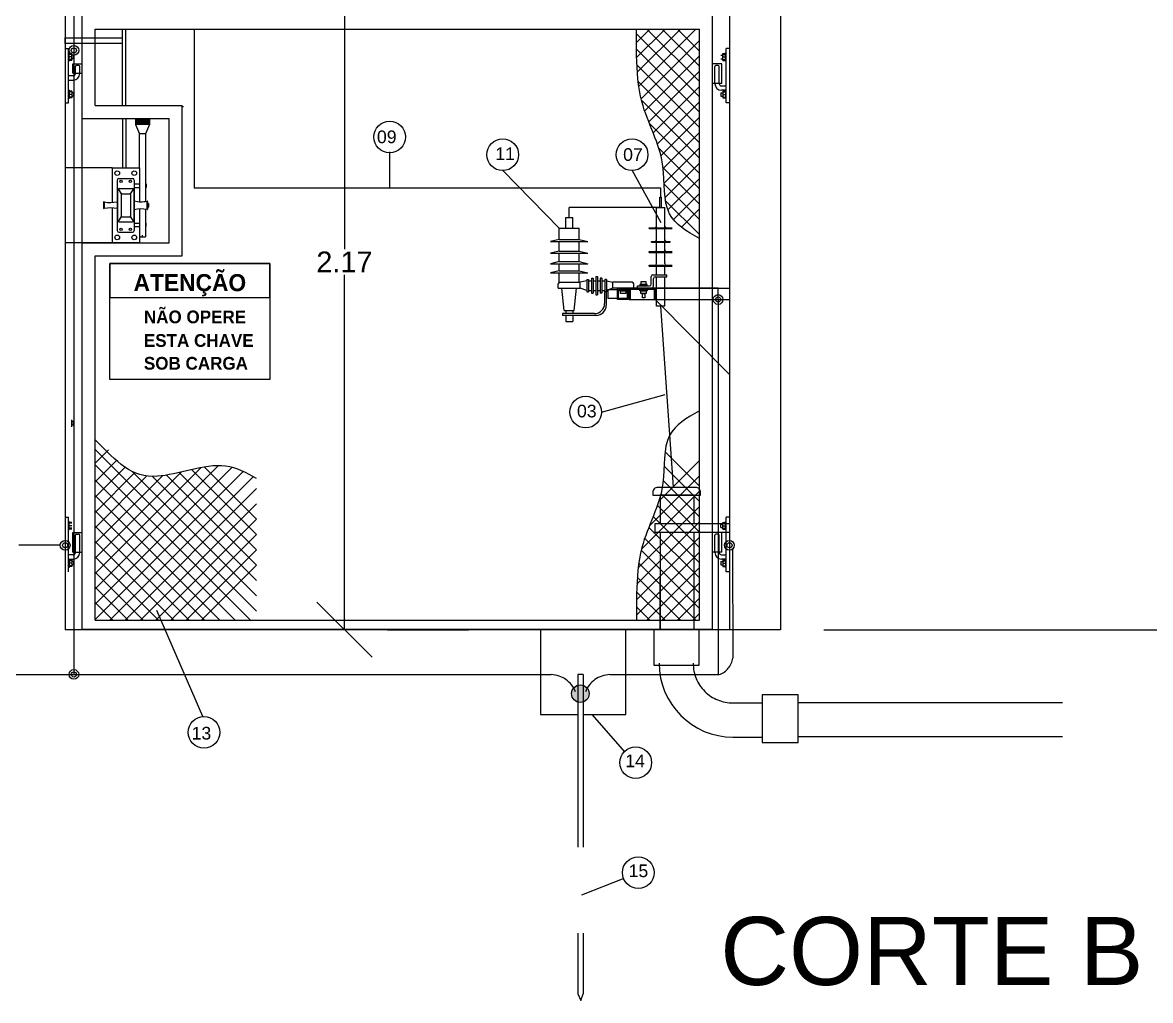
# Model space of a CAD drawing. Header units: metres. Extents: x 4188.7 to 4272.1, y 2012.8 to 2020.9.
# Drawn here: x 4219.6 to 4221.236, y 2015.576 to 2016.994 of the extents above; entities that cross this region are included whole.
import ezdxf

# ---------------------------------------------------------------- set-up
doc = ezdxf.new("R2010")
doc.units = ezdxf.units.M
for name, pattern in [('DASHDOT', [25.4, 12.7, -6.35, 0, -6.35]), ('DASHED', [0.75, 0.5, -0.25]), ('DIVIDE', [1.25, 0.5, -0.25, 0, -0.25, 0, -0.25]), ('HIDDEN', [9.525, 6.35, -3.175]), ('TRAÇO-PTO_P', [0.5, 0.25, -0.125, 0, -0.125])]:
    doc.linetypes.add(name, pattern=pattern)
for name, color, linetype in [('0e-acionamento', 2, 'Continuous'), ('0E-Arquitetura', 1, 'Continuous'), ('0e-isolador', 2, 'Continuous'), ('A-FORMATOINTERNO', 22, 'Continuous'), ('A-PARED', 7, 'Continuous'), ('A-PORTA', 4, 'Continuous'), ('CONSTRUIR', 7, 'Continuous'), ('E-ALTATENSAO', 5, 'Continuous'), ('E-ATERRAMENTO', 3, 'TRAÇO-PTO_P'), ('E-CANALETA', 6, 'Continuous'), ('E-EQUIPAMENTOS', 130, 'Continuous'), ('E-TELAPROTEÇÃO', 2, 'Continuous'), ('FORMATO_LEGENDA', 7, 'Continuous'), ('MALHA-DE-TERRA', 7, 'Continuous'), ('Tubulaçao', 7, 'TRAÇO-PTO_P')]:
    doc.layers.add(name, color=color, linetype=linetype)
doc.layers.add('TEXTO', color=7, linetype='Continuous', lineweight=18)
doc.styles.add('arial', font='arial.ttf')
doc.styles.get("Standard").update_dxf_attribs({"font": 'arial.ttf'})
doc.styles.add('TECHNICBOLD', font='teb_____.pfb')
doc.dimstyles.get("Standard").update_dxf_attribs({"dimtxt": 0.03, "dimasz": 0.08, "dimexe": 0.18, "dimexo": 0.0625, "dimgap": 0.0035, "dimtad": 0, "dimtih": 1, "dimtoh": 1, "dimdec": 4, "dimzin": 0, "dimdsep": 46, "dimtxsty": 'Standard', "dimblk": 'OBLIQUE', "dimcen": 0.05, "dimadec": 0, "dimazin": 0, "dimtfac": 1, "dimtdec": 4, "dimtofl": 0, "dimtmove": 0, "dimatfit": 3, "dimldrblk": 'OBLIQUE', "dimfxl": 1, "dimtolj": 1, "dimtzin": 0, "dimarcsym": 0})

# ---------------------------------------------------------------- blocks, each defined once
blk = doc.blocks.new('_OBLIQUE')
at = {"color": 0, "linetype": 'ByBlock'}
blk.add_line((-0.5, -0.5), (0.5, 0.5), dxfattribs=at)
blk = doc.blocks.new('*D53')
at = {"color": 0, "lineweight": -2, "transparency": 16777216}
for p, q in [((4220.0667, 2017.1799), (4220.0667, 2016.6652)), ((4220.1292, 2017.1799), (4220.2467, 2017.1799)), ((4220.0667, 2016.1135), (4220.0667, 2016.6281)), ((4220.1292, 2016.1135), (4220.2467, 2016.1135))]:
    blk.add_line(p, q, dxfattribs=at)
at = {"color": 0, "lineweight": -2, "transparency": 16777216, "xscale": 0.08, "yscale": 0.08, "zscale": 0.08}
for p, rotation in [((4220.0667, 2017.1799), 90), ((4220.0667, 2016.1135), 270)]:
    blk.add_blockref('_OBLIQUE', p, dxfattribs=dict(at, rotation=rotation))
at = {"color": 0, "transparency": 16777216, "insert": (4220.0667, 2016.6467), "char_height": 0.03, "attachment_point": 5}
blk.add_mtext('\\A1;2.17', dxfattribs=at)
blk = doc.blocks.new('*D55')
at = {"color": 0, "lineweight": -2, "transparency": 16777216}
for p, q in [((4220.7617, 2017.5956), (4221.6886, 2017.5956)), ((4221.5086, 2017.5956), (4221.5086, 2016.8734)), ((4221.5086, 2016.1135), (4221.5086, 2016.8357)), ((4220.7617, 2016.1135), (4221.6886, 2016.1135))]:
    blk.add_line(p, q, dxfattribs=at)
at = {"color": 0, "lineweight": -2, "transparency": 16777216, "xscale": 0.08, "yscale": 0.08, "zscale": 0.08}
for p, rotation in [((4221.5086, 2017.5956), 90), ((4221.5086, 2016.1135), 270)]:
    blk.add_blockref('_OBLIQUE', p, dxfattribs=dict(at, rotation=rotation))
at = {"color": 0, "transparency": 16777216, "insert": (4221.5086, 2016.8545), "char_height": 0.03, "attachment_point": 5}
blk.add_mtext('\\A1;3.00', dxfattribs=at)

msp = doc.modelspace()

# ---------------------------------------------------------------- hatches: boundary and pattern name
at = {"layer": 'A-PORTA', "ltscale": 10}
msp.add_hatch(color=256, dxfattribs=at).paths.add_polyline_path([(4220.39661, 2016.02064, -1), (4220.4221, 2016.02064, -1)])

# ---------------------------------------------------------------- linework, layer by layer
for p, q in [((4220.69916, 2017.5956), (4220.69916, 2016.11346)), ((4220.62528, 2017.28678), (4220.62528, 2016.11346))]:
    msp.add_line(p, q)
at = {"color": 7}
for p, q in [((4220.13224, 2016.80619), (4220.13224, 2016.7535)), ((4220.47359, 2015.9357), (4220.42607, 2015.99036)), ((4220.47201, 2015.75259), (4220.41037, 2015.72845))]:
    msp.add_line(p, q, dxfattribs=at)
at = {"color": 4}
for p, q in [((4220.52413, 2016.72576), (4220.52413, 2016.74058)), ((4220.52413, 2016.74058), (4220.5266, 2016.74058)), ((4220.5266, 2016.72576), (4220.5266, 2016.74058)), ((4220.3876, 2016.69541), (4220.3876, 2016.71122)), ((4220.3876, 2016.71122), (4220.39769, 2016.71122)), ((4220.39769, 2016.69541), (4220.39769, 2016.71122)), ((4220.51944, 2016.72576), (4220.53129, 2016.72576)), ((4220.51944, 2016.64424), (4220.51944, 2016.72576)), ((4220.53129, 2016.64424), (4220.53129, 2016.72576)), ((4220.37832, 2016.69541), (4220.40697, 2016.69541)), ((4220.37832, 2016.67926), (4220.37832, 2016.69541)), ((4220.40697, 2016.67926), (4220.40697, 2016.69541)), ((4220.50881, 2016.69488), (4220.50881, 2016.69612)), ((4220.50881, 2016.69612), (4220.53376, 2016.69612)), ((4220.50881, 2016.69488), (4220.54192, 2016.69488)), ((4220.53376, 2016.69612), (4220.54192, 2016.69612)), ((4220.37832, 2016.67926), (4220.36547, 2016.67607)), ((4220.37832, 2016.67926), (4220.40697, 2016.67926)), ((4220.40697, 2016.67926), (4220.41982, 2016.67607)), ((4220.36547, 2016.67607), (4220.41982, 2016.67607)), ((4220.37832, 2016.66233), (4220.36547, 2016.65915)), ((4220.37832, 2016.66233), (4220.37832, 2016.67607)), ((4220.37832, 2016.66233), (4220.40697, 2016.66233)), ((4220.40697, 2016.66233), (4220.40697, 2016.67607)), ((4220.40697, 2016.66233), (4220.41982, 2016.65915)), ((4220.51178, 2016.67512), (4220.51178, 2016.67635)), ((4220.51178, 2016.67635), (4220.53376, 2016.67635)), ((4220.51178, 2016.67512), (4220.53895, 2016.67512)), ((4220.53376, 2016.67635), (4220.53895, 2016.67635)), ((4220.53895, 2016.67512), (4220.53895, 2016.67635)), ((4220.36547, 2016.65915), (4220.41982, 2016.65915)), ((4220.37832, 2016.6472), (4220.36547, 2016.64402)), ((4220.37832, 2016.6472), (4220.37832, 2016.65915)), ((4220.37832, 2016.6472), (4220.40697, 2016.6472)), ((4220.40697, 2016.6472), (4220.40697, 2016.65915)), ((4220.40697, 2016.6472), (4220.41982, 2016.64402)), ((4220.50881, 2016.6603), (4220.50881, 2016.66153)), ((4220.50881, 2016.66153), (4220.53376, 2016.66153)), ((4220.50881, 2016.6603), (4220.54192, 2016.6603)), ((4220.53376, 2016.66153), (4220.54192, 2016.66153)), ((4220.36547, 2016.64402), (4220.41982, 2016.64402)), ((4220.37832, 2016.63386), (4220.36547, 2016.63068)), ((4220.36547, 2016.63068), (4220.41982, 2016.63068)), ((4220.37832, 2016.63386), (4220.37832, 2016.64402)), ((4220.37832, 2016.63386), (4220.40697, 2016.63386)), ((4220.37832, 2016.61713), (4220.37832, 2016.63068)), ((4220.40697, 2016.63386), (4220.40697, 2016.64402)), ((4220.40697, 2016.63386), (4220.41982, 2016.63068)), ((4220.40697, 2016.6173), (4220.40697, 2016.63068)), ((4220.50881, 2016.64053), (4220.50881, 2016.64177)), ((4220.50881, 2016.64177), (4220.53376, 2016.64177)), ((4220.50881, 2016.64053), (4220.54192, 2016.64053)), ((4220.51944, 2016.62802), (4220.51944, 2016.64053)), ((4220.53129, 2016.62802), (4220.53129, 2016.64053)), ((4220.53376, 2016.64177), (4220.54192, 2016.64177)), ((4220.37675, 2016.60846), (4220.37675, 2016.61483)), ((4220.37922, 2016.6173), (4220.40853, 2016.6173)), ((4220.41839, 2016.61937), (4220.40853, 2016.6173)), ((4220.40853, 2016.60846), (4220.40853, 2016.6173)), ((4220.41839, 2016.62101), (4220.42086, 2016.62101)), ((4220.41839, 2016.62101), (4220.41839, 2016.60353)), ((4220.42086, 2016.62101), (4220.42086, 2016.60353)), ((4220.42086, 2016.61937), (4220.42476, 2016.61937)), ((4220.42476, 2016.62323), (4220.42723, 2016.62323)), ((4220.42476, 2016.62323), (4220.42476, 2016.60131)), ((4220.42723, 2016.62323), (4220.42723, 2016.60131)), ((4220.42723, 2016.61937), (4220.43124, 2016.61937)), ((4220.43124, 2016.62545), (4220.43371, 2016.62545)), ((4220.43124, 2016.62545), (4220.43124, 2016.59909)), ((4220.43371, 2016.62545), (4220.43371, 2016.59909)), ((4220.43371, 2016.61937), (4220.43772, 2016.61937)), ((4220.44019, 2016.62323), (4220.43772, 2016.62323)), ((4220.43772, 2016.62323), (4220.43772, 2016.60131)), ((4220.44019, 2016.62323), (4220.44019, 2016.60131)), ((4220.44019, 2016.61937), (4220.44409, 2016.61937)), ((4220.44656, 2016.62101), (4220.44409, 2016.62101)), ((4220.44409, 2016.62101), (4220.44409, 2016.60353)), ((4220.44656, 2016.62101), (4220.44656, 2016.60353)), ((4220.44656, 2016.61937), (4220.4558, 2016.6173)), ((4220.4558, 2016.60846), (4220.4558, 2016.6173)), ((4220.48388, 2016.6173), (4220.4558, 2016.6173)), ((4220.48635, 2016.60846), (4220.48635, 2016.61483)), ((4220.5117, 2016.61423), (4220.5117, 2016.62555)), ((4220.51417, 2016.62802), (4220.53426, 2016.62802)), ((4220.51466, 2016.61127), (4220.51466, 2016.62259)), ((4220.51713, 2016.62506), (4220.53426, 2016.62506)), ((4220.51944, 2016.58253), (4220.51944, 2016.62506)), ((4220.53129, 2016.58253), (4220.53129, 2016.62506)), ((4220.53426, 2016.62506), (4220.53426, 2016.62802)), ((4220.37675, 2016.60846), (4220.40853, 2016.60846)), ((4220.38522, 2016.57602), (4220.38217, 2016.60846)), ((4220.40007, 2016.57602), (4220.40312, 2016.60846)), ((4220.41839, 2016.60517), (4220.40853, 2016.60846)), ((4220.41839, 2016.60353), (4220.42086, 2016.60353)), ((4220.42086, 2016.60517), (4220.42476, 2016.60517)), ((4220.42476, 2016.60131), (4220.42723, 2016.60131)), ((4220.42723, 2016.60517), (4220.43124, 2016.60517)), ((4220.43124, 2016.59909), (4220.43371, 2016.59909)), ((4220.43371, 2016.60517), (4220.43772, 2016.60517)), ((4220.44019, 2016.60131), (4220.43772, 2016.60131)), ((4220.44019, 2016.60517), (4220.44409, 2016.60517)), ((4220.44656, 2016.60353), (4220.44409, 2016.60353)), ((4220.4558, 2016.60846), (4220.44656, 2016.60517)), ((4220.4487, 2016.60617), (4220.4487, 2016.59383)), ((4220.46254, 2016.60617), (4220.4487, 2016.60617)), ((4220.48758, 2016.60846), (4220.4558, 2016.60846)), ((4220.49192, 2016.61176), (4220.50923, 2016.61176)), ((4220.49192, 2016.60879), (4220.49192, 2016.61176)), ((4220.49192, 2016.60879), (4220.51219, 2016.60879)), ((4220.46254, 2016.59382), (4220.4487, 2016.59382)), ((4220.53129, 2016.58253), (4220.51944, 2016.58253)), ((4220.38522, 2016.57602), (4220.40007, 2016.57602)), ((4220.3876, 2016.57602), (4220.3876, 2016.57165)), ((4220.3876, 2016.56918), (4220.3876, 2016.56004)), ((4220.39769, 2016.57602), (4220.39769, 2016.57165)), ((4220.39769, 2016.56918), (4220.39769, 2016.56004)), ((4220.3876, 2016.56004), (4220.39769, 2016.56004))]:
    msp.add_line(p, q, dxfattribs=at)
at = {"color": 1}
for p, q in [((4220.46255, 2016.59215), (4220.46255, 2016.60846)), ((4220.46702, 2016.60846), (4220.46255, 2016.60846)), ((4220.46403, 2016.59364), (4220.46403, 2016.60698)), ((4220.46702, 2016.60698), (4220.46403, 2016.60698)), ((4220.46702, 2016.60846), (4220.46702, 2016.60698)), ((4220.47438, 2016.60846), (4220.47885, 2016.60846)), ((4220.47438, 2016.60846), (4220.47438, 2016.60698)), ((4220.47438, 2016.60698), (4220.47737, 2016.60698)), ((4220.47736, 2016.60846), (4220.47885, 2016.60846)), ((4220.47737, 2016.59364), (4220.47737, 2016.60698)), ((4220.47885, 2016.59215), (4220.47885, 2016.60846)), ((4220.47964, 2016.60846), (4220.47964, 2016.59215)), ((4220.48112, 2016.60698), (4220.48112, 2016.59215)), ((4220.48112, 2016.60698), (4220.51576, 2016.60698)), ((4220.51576, 2016.60846), (4220.51576, 2016.59215)), ((4220.47885, 2016.59215), (4220.46255, 2016.59215)), ((4220.47737, 2016.59364), (4220.46403, 2016.59364)), ((4220.47964, 2016.59215), (4220.48112, 2016.59215)), ((4220.47964, 2016.59215), (4220.61293, 2016.59215)), ((4220.51576, 2016.59215), (4220.51724, 2016.59215))]:
    msp.add_line(p, q, dxfattribs=at)
at = {"color": 4}
for centre, start, end in [((4220.51697, 2016.69859), 270, 0), ((4220.53376, 2016.69859), 180, 270), ((4220.51697, 2016.67882), 270, 0), ((4220.53376, 2016.67882), 180, 270), ((4220.51697, 2016.664), 270, 0), ((4220.53376, 2016.664), 180, 270), ((4220.51697, 2016.64424), 270, 0), ((4220.53376, 2016.64424), 180, 270), ((4220.37922, 2016.61483), 90, 180), ((4220.48388, 2016.61483), 0, 90), ((4220.50923, 2016.61423), 270, 0), ((4220.51417, 2016.62555), 90, 180), ((4220.51713, 2016.62259), 90, 180), ((4220.51219, 2016.61127), 270, 0)]:
    msp.add_arc(centre, 0.00247, start, end, dxfattribs=at)
at = {"layer": '0e-acionamento'}
for p, q in [((4219.76354, 2016.85453), (4219.78395, 2016.85453)), ((4219.76354, 2016.85453), (4219.76354, 2016.84564)), ((4219.76354, 2016.85453), (4219.78395, 2016.85453)), ((4219.76354, 2016.85453), (4219.76354, 2016.84564)), ((4219.76354, 2016.84564), (4219.7693, 2016.83253)), ((4219.76354, 2016.84564), (4219.7693, 2016.83253)), ((4219.76485, 2016.85453), (4219.76485, 2016.84564)), ((4219.76485, 2016.85453), (4219.76485, 2016.84564)), ((4219.76663, 2016.85453), (4219.76663, 2016.84564)), ((4219.76663, 2016.85453), (4219.76663, 2016.84564)), ((4219.76841, 2016.85453), (4219.76841, 2016.84564)), ((4219.76841, 2016.85453), (4219.76841, 2016.84564)), ((4219.77019, 2016.85453), (4219.77019, 2016.84564)), ((4219.77019, 2016.85453), (4219.77019, 2016.84564)), ((4219.77196, 2016.85453), (4219.77196, 2016.84564)), ((4219.77196, 2016.85453), (4219.77196, 2016.84564)), ((4219.77374, 2016.85453), (4219.77374, 2016.84564)), ((4219.77374, 2016.85453), (4219.77374, 2016.84564)), ((4219.77552, 2016.85453), (4219.77552, 2016.84564)), ((4219.77552, 2016.85453), (4219.77552, 2016.84564)), ((4219.7773, 2016.85453), (4219.7773, 2016.84564)), ((4219.7773, 2016.85453), (4219.7773, 2016.84564)), ((4219.78395, 2016.84564), (4219.77819, 2016.83253)), ((4219.78395, 2016.84564), (4219.77819, 2016.83253)), ((4219.77908, 2016.85453), (4219.77908, 2016.84564)), ((4219.77908, 2016.85453), (4219.77908, 2016.84564)), ((4219.78086, 2016.85453), (4219.78086, 2016.84564)), ((4219.78086, 2016.85453), (4219.78086, 2016.84564)), ((4219.78264, 2016.85453), (4219.78264, 2016.84564)), ((4219.78264, 2016.85453), (4219.78264, 2016.84564)), ((4219.78395, 2016.85453), (4219.78395, 2016.84564)), ((4219.78395, 2016.85453), (4219.78395, 2016.84564)), ((4219.7693, 2016.78312), (4219.7693, 2016.83253)), ((4219.77819, 2016.83253), (4219.7693, 2016.83253)), ((4219.77819, 2016.83253), (4219.7693, 2016.83253)), ((4219.7693, 2016.78312), (4219.7693, 2016.83253)), ((4219.77819, 2016.83253), (4219.77819, 2016.73444)), ((4219.77819, 2016.83253), (4219.77819, 2016.73444)), ((4219.72977, 2016.78312), (4219.66166, 2016.78312)), ((4219.72977, 2016.78312), (4219.7693, 2016.78312)), ((4219.72977, 2016.78312), (4219.72977, 2016.73289)), ((4219.7693, 2016.78312), (4219.7693, 2016.73396)), ((4219.73719, 2016.76533), (4219.73719, 2016.69222)), ((4219.73966, 2016.7678), (4219.75942, 2016.7678)), ((4219.76189, 2016.76533), (4219.76189, 2016.69222)), ((4219.73781, 2016.75101), (4219.73781, 2016.70654)), ((4219.73839, 2016.7524), (4219.74305, 2016.74529)), ((4219.73979, 2016.75298), (4219.75929, 2016.75298)), ((4219.74275, 2016.74458), (4219.74275, 2016.71297)), ((4219.74374, 2016.74557), (4219.75533, 2016.74557)), ((4219.76068, 2016.7524), (4219.75602, 2016.74529)), ((4219.75632, 2016.74458), (4219.75632, 2016.71297)), ((4219.76126, 2016.75101), (4219.76126, 2016.70654)), ((4219.76189, 2016.75967), (4219.7693, 2016.75967)), ((4219.76189, 2016.75473), (4219.7693, 2016.75473)), ((4219.77819, 2016.75967), (4219.77899, 2016.75967)), ((4219.77819, 2016.75473), (4219.77899, 2016.75473)), ((4219.77899, 2016.75967), (4219.77899, 2016.75473)), ((4219.71711, 2016.73261), (4219.71711, 2016.72517)), ((4219.71762, 2016.73348), (4219.71762, 2016.7243)), ((4219.71814, 2016.73361), (4219.71814, 2016.72417)), ((4219.78036, 2016.73491), (4219.78036, 2016.72264)), ((4219.78103, 2016.73441), (4219.78103, 2016.72314)), ((4219.78103, 2016.73134), (4219.78254, 2016.73134)), ((4219.78242, 2016.72877), (4219.78103, 2016.72877)), ((4219.78242, 2016.73134), (4219.78242, 2016.72621)), ((4219.78274, 2016.73115), (4219.78274, 2016.7264)), ((4219.72977, 2016.7248), (4219.72977, 2016.67443)), ((4219.74305, 2016.71226), (4219.73839, 2016.70515)), ((4219.74374, 2016.71198), (4219.75533, 2016.71198)), ((4219.75602, 2016.71226), (4219.76068, 2016.70515)), ((4219.7693, 2016.72347), (4219.7693, 2016.67443)), ((4219.77819, 2016.72305), (4219.77819, 2016.68305)), ((4219.78103, 2016.72621), (4219.78254, 2016.72621)), ((4219.73979, 2016.70457), (4219.75929, 2016.70457)), ((4219.76189, 2016.70282), (4219.7693, 2016.70282)), ((4219.76189, 2016.69788), (4219.7693, 2016.69788)), ((4219.77819, 2016.70282), (4219.77899, 2016.70282)), ((4219.77819, 2016.69788), (4219.77899, 2016.69788)), ((4219.77899, 2016.69788), (4219.77899, 2016.70282)), ((4219.73966, 2016.68975), (4219.75942, 2016.68975)), ((4219.7693, 2016.6828), (4219.77794, 2016.6828)), ((4219.77367, 2016.6828), (4219.77367, 2016.68521)), ((4219.72977, 2016.67443), (4219.66166, 2016.67443)), ((4219.7693, 2016.67443), (4219.72977, 2016.67443))]:
    msp.add_line(p, q, dxfattribs=at)
at = {"layer": '0e-acionamento', "linetype": 'Continuous'}
msp.add_line((4219.78395, 2016.84564), (4219.76354, 2016.84564), dxfattribs=at)
msp.add_line((4219.78395, 2016.84564), (4219.76354, 2016.84564), dxfattribs=at)
at = {"layer": '0e-acionamento'}
for centre, radius in [((4219.73719, 2016.77539), 0.00333), ((4219.76189, 2016.77539), 0.00333), ((4219.74284, 2016.76354), 0.00167), ((4219.75623, 2016.76354), 0.00167), ((4219.74284, 2016.69401), 0.00167), ((4219.75623, 2016.69401), 0.00167), ((4219.73719, 2016.68216), 0.00333), ((4219.76189, 2016.68216), 0.00333)]:
    msp.add_circle(centre, radius, dxfattribs=at)
for centre, radius, start, end in [((4219.73966, 2016.76533), 0.00247, 90, 180), ((4219.75942, 2016.76533), 0.00247, 0, 90), ((4219.73979, 2016.75101), 0.00198, 90, 180), ((4219.74374, 2016.74458), 0.000988, 90, 180), ((4219.75533, 2016.74458), 0.000988, 0, 90), ((4219.75929, 2016.75101), 0.00198, 0, 90), ((4219.71809, 2016.73261), 0.000988, 80.0778, 180), ((4219.72706, 2016.78386), 0.05104, 260.0778, 281.44176), ((4219.77172, 2016.77118), 0.0373, 254.71969, 283.55422), ((4219.78052, 2016.73441), 0.000514, 0, 96.3637), ((4219.78254, 2016.73115), 0.000193, 0, 90), ((4219.71809, 2016.72517), 0.000988, 180, 278.83025), ((4219.72699, 2016.66789), 0.05698, 79.69371, 98.83025), ((4219.74374, 2016.71297), 0.000988, 180, 270), ((4219.75533, 2016.71297), 0.000988, 270, 0), ((4219.77179, 2016.68197), 0.04158, 77.95602, 103.77008), ((4219.78052, 2016.72314), 0.000514, 263.6363, 0), ((4219.78254, 2016.7264), 0.000193, 270, 0), ((4219.73979, 2016.70654), 0.00198, 180, 270), ((4219.75929, 2016.70654), 0.00198, 270, 0), ((4219.73966, 2016.69222), 0.00247, 180, 270), ((4219.75942, 2016.69222), 0.00247, 270, 0), ((4219.77794, 2016.68305), 0.000247, 270, 0)]:
    msp.add_arc(centre, radius, start, end, dxfattribs=at)
at = {"layer": '0E-Arquitetura', "color": 1}
for p, q in [((4219.68636, 2016.85453), (4219.68636, 2017.00306)), ((4219.68636, 2016.11422), (4219.68636, 2017.00306)), ((4220.60035, 2016.11422), (4220.60035, 2017.00306)), ((4219.70518, 2016.87335), (4219.70518, 2016.98424)), ((4219.70518, 2016.98424), (4220.58153, 2016.98424)), ((4220.58153, 2016.12727), (4220.58153, 2016.98424)), ((4219.66166, 2016.95613), (4219.6666, 2016.95613)), ((4219.6666, 2016.87708), (4219.6666, 2016.95613)), ((4220.62505, 2016.95613), (4220.62011, 2016.95613)), ((4220.62011, 2016.87708), (4220.62011, 2016.95613)), ((4219.66759, 2016.94985), (4219.6666, 2016.94985)), ((4219.66759, 2016.9377), (4219.66759, 2016.94985)), ((4219.67129, 2016.94872), (4219.66759, 2016.94872)), ((4219.67129, 2016.94748), (4219.66759, 2016.94748)), ((4219.67129, 2016.94378), (4219.66759, 2016.94378)), ((4219.67129, 2016.94007), (4219.66759, 2016.94007)), ((4219.67129, 2016.93884), (4219.67129, 2016.94872)), ((4219.67401, 2016.94625), (4219.67129, 2016.94625)), ((4219.67401, 2016.94131), (4219.67129, 2016.94131)), ((4219.67401, 2016.94131), (4219.67401, 2016.94625)), ((4220.6127, 2016.94625), (4220.61542, 2016.94625)), ((4220.6127, 2016.94131), (4220.61542, 2016.94131)), ((4220.61542, 2016.93884), (4220.61542, 2016.94872)), ((4220.61542, 2016.94872), (4220.61913, 2016.94872)), ((4220.61542, 2016.94748), (4220.61913, 2016.94748)), ((4220.61542, 2016.94378), (4220.61913, 2016.94378)), ((4220.61542, 2016.94007), (4220.61913, 2016.94007)), ((4220.61913, 2016.94985), (4220.62011, 2016.94985)), ((4220.61913, 2016.9377), (4220.61913, 2016.94985)), ((4219.66759, 2016.9377), (4219.6666, 2016.9377)), ((4219.67129, 2016.93884), (4219.66759, 2016.93884)), ((4219.67648, 2016.91974), (4219.67648, 2016.92994)), ((4219.68127, 2016.93142), (4219.67796, 2016.93142)), ((4219.68276, 2016.91974), (4219.68276, 2016.92994)), ((4220.60396, 2016.90492), (4220.60396, 2016.92994)), ((4220.60875, 2016.93142), (4220.60544, 2016.93142)), ((4220.61023, 2016.90492), (4220.61023, 2016.92994)), ((4220.61542, 2016.93884), (4220.61913, 2016.93884)), ((4220.61913, 2016.9377), (4220.62011, 2016.9377)), ((4219.67334, 2016.9166), (4219.6666, 2016.9166)), ((4219.6666, 2016.91033), (4219.67334, 2016.91033)), ((4219.66759, 2016.89551), (4219.6666, 2016.89551)), ((4219.66759, 2016.89551), (4219.66759, 2016.88335)), ((4219.67129, 2016.89437), (4219.66759, 2016.89437)), ((4219.67129, 2016.89314), (4219.66759, 2016.89314)), ((4219.67129, 2016.89437), (4219.67129, 2016.88449)), ((4219.67401, 2016.8919), (4219.67129, 2016.8919)), ((4219.67401, 2016.8919), (4219.67401, 2016.88696)), ((4220.6127, 2016.8919), (4220.61542, 2016.8919)), ((4220.6127, 2016.8919), (4220.6127, 2016.88696)), ((4220.61337, 2016.90178), (4220.62011, 2016.90178)), ((4220.62011, 2016.89551), (4220.61337, 2016.89551)), ((4220.61542, 2016.89437), (4220.61913, 2016.89437)), ((4220.61542, 2016.89437), (4220.61542, 2016.88449)), ((4220.61542, 2016.89314), (4220.61913, 2016.89314)), ((4220.61913, 2016.89551), (4220.62011, 2016.89551)), ((4220.61913, 2016.89551), (4220.61913, 2016.88335)), ((4219.66166, 2016.87708), (4219.6666, 2016.87708)), ((4219.66759, 2016.88335), (4219.6666, 2016.88335)), ((4219.67129, 2016.88943), (4219.66759, 2016.88943)), ((4219.67129, 2016.88573), (4219.66759, 2016.88573)), ((4219.67129, 2016.88449), (4219.66759, 2016.88449)), ((4219.67401, 2016.88696), (4219.67129, 2016.88696)), ((4220.6127, 2016.88696), (4220.61542, 2016.88696)), ((4220.61542, 2016.88943), (4220.61913, 2016.88943)), ((4220.61542, 2016.88573), (4220.61913, 2016.88573)), ((4220.61542, 2016.88449), (4220.61913, 2016.88449)), ((4220.61913, 2016.88335), (4220.62011, 2016.88335)), ((4220.62505, 2016.87708), (4220.62011, 2016.87708)), ((4219.70518, 2016.87335), (4219.83154, 2016.87335)), ((4219.70518, 2016.87335), (4219.83154, 2016.87335)), ((4219.83154, 2016.65561), (4219.83154, 2016.87335)), ((4219.83154, 2016.65561), (4219.83154, 2016.87335)), ((4219.68636, 2016.85453), (4219.81271, 2016.85453)), ((4219.68636, 2016.85453), (4219.81271, 2016.85453)), ((4219.81271, 2016.67443), (4219.81271, 2016.85453)), ((4219.81271, 2016.67443), (4219.81271, 2016.85453)), ((4219.68636, 2016.67443), (4219.81271, 2016.67443)), ((4219.68636, 2016.26199), (4219.68636, 2016.67443)), ((4219.70518, 2016.65561), (4219.83154, 2016.65561)), ((4219.70518, 2016.12727), (4219.70518, 2016.65561)), ((4219.67129, 2016.40773), (4219.67129, 2016.41761)), ((4219.67401, 2016.41514), (4219.67129, 2016.41514)), ((4219.67401, 2016.4102), (4219.67129, 2016.4102)), ((4219.67401, 2016.4102), (4219.67401, 2016.41514)), ((4219.66166, 2016.27649), (4219.6666, 2016.27649)), ((4219.6666, 2016.19745), (4219.6666, 2016.27649)), ((4219.66759, 2016.27022), (4219.6666, 2016.27022)), ((4219.66759, 2016.25807), (4219.66759, 2016.27022)), ((4219.67129, 2016.26908), (4219.66759, 2016.26908)), ((4220.61542, 2016.26908), (4220.61913, 2016.26908)), ((4220.61542, 2016.2592), (4220.61542, 2016.26908)), ((4220.61913, 2016.27022), (4220.62011, 2016.27022)), ((4220.61913, 2016.25807), (4220.61913, 2016.27022)), ((4220.62011, 2016.19745), (4220.62011, 2016.27649)), ((4220.62505, 2016.27649), (4220.62011, 2016.27649)), ((4219.66759, 2016.25807), (4219.6666, 2016.25807)), ((4219.67129, 2016.26785), (4219.66759, 2016.26785)), ((4219.67129, 2016.26414), (4219.66759, 2016.26414)), ((4219.67129, 2016.26044), (4219.66759, 2016.26044)), ((4219.67129, 2016.2592), (4219.66759, 2016.2592)), ((4220.6127, 2016.26661), (4220.61542, 2016.26661)), ((4220.6127, 2016.26167), (4220.6127, 2016.26661)), ((4220.6127, 2016.26167), (4220.61542, 2016.26167)), ((4220.61542, 2016.26785), (4220.61913, 2016.26785)), ((4220.61542, 2016.26414), (4220.61913, 2016.26414)), ((4220.61542, 2016.26044), (4220.61913, 2016.26044)), ((4220.61542, 2016.2592), (4220.61913, 2016.2592)), ((4220.61913, 2016.25807), (4220.62011, 2016.25807)), ((4219.67648, 2016.22529), (4219.67648, 2016.25031)), ((4219.67796, 2016.25179), (4219.68127, 2016.25179)), ((4219.68276, 2016.22529), (4219.68276, 2016.25031)), ((4220.60396, 2016.22529), (4220.60396, 2016.25031)), ((4220.60875, 2016.25179), (4220.60544, 2016.25179)), ((4220.61023, 2016.22529), (4220.61023, 2016.25031)), ((4219.67334, 2016.22215), (4219.6666, 2016.22215)), ((4220.61337, 2016.22215), (4220.62011, 2016.22215)), ((4219.66759, 2016.21587), (4219.6666, 2016.21587)), ((4219.6666, 2016.21587), (4219.67334, 2016.21587)), ((4219.66759, 2016.20372), (4219.6666, 2016.20372)), ((4219.66759, 2016.21587), (4219.66759, 2016.20372)), ((4219.67129, 2016.21474), (4219.66759, 2016.21474)), ((4219.67129, 2016.2135), (4219.66759, 2016.2135)), ((4219.67129, 2016.2098), (4219.66759, 2016.2098)), ((4219.67129, 2016.20609), (4219.66759, 2016.20609)), ((4219.67129, 2016.20486), (4219.66759, 2016.20486)), ((4219.67129, 2016.21474), (4219.67129, 2016.20486)), ((4219.67401, 2016.21227), (4219.67129, 2016.21227)), ((4219.67401, 2016.20733), (4219.67129, 2016.20733)), ((4219.67401, 2016.21227), (4219.67401, 2016.20733)), ((4220.6127, 2016.21227), (4220.6127, 2016.20733)), ((4220.6127, 2016.21227), (4220.61542, 2016.21227)), ((4220.6127, 2016.20733), (4220.61542, 2016.20733)), ((4220.62011, 2016.21587), (4220.61337, 2016.21587)), ((4220.61542, 2016.21474), (4220.61542, 2016.20486)), ((4220.61542, 2016.21474), (4220.61913, 2016.21474)), ((4220.61542, 2016.2135), (4220.61913, 2016.2135)), ((4220.61542, 2016.2098), (4220.61913, 2016.2098)), ((4220.61542, 2016.20609), (4220.61913, 2016.20609)), ((4220.61542, 2016.20486), (4220.61913, 2016.20486)), ((4220.61913, 2016.21587), (4220.61913, 2016.20372)), ((4220.61913, 2016.21587), (4220.62011, 2016.21587)), ((4220.61913, 2016.20372), (4220.62011, 2016.20372)), ((4220.62505, 2016.19745), (4220.62011, 2016.19745)), ((4219.70518, 2016.12727), (4220.58153, 2016.12727)), ((4219.68636, 2016.11422), (4220.60035, 2016.11422))]:
    msp.add_line(p, q, dxfattribs=at)
at = {"layer": '0E-Arquitetura'}
for p, q in [((4220.50958, 2016.98424), (4220.49021, 2016.96487)), ((4220.49024, 2016.97714), (4220.58153, 2016.88585)), ((4220.53176, 2016.98424), (4220.49047, 2016.94295)), ((4220.55395, 2016.98424), (4220.49142, 2016.92171)), ((4220.57613, 2016.98424), (4220.49351, 2016.90162)), ((4220.50532, 2016.98424), (4220.58153, 2016.90803)), ((4220.52751, 2016.98424), (4220.58153, 2016.93021)), ((4220.54969, 2016.98424), (4220.58153, 2016.9524)), ((4220.58153, 2016.96745), (4220.49704, 2016.88297)), ((4220.49027, 2016.95493), (4220.58153, 2016.86366)), ((4220.58153, 2016.94527), (4220.50211, 2016.86585)), ((4220.49084, 2016.93217), (4220.58153, 2016.84148)), ((4220.49267, 2016.90816), (4220.58153, 2016.8193)), ((4220.58153, 2016.92309), (4220.50815, 2016.84971)), ((4220.58153, 2016.9009), (4220.51449, 2016.83387)), ((4220.49749, 2016.88115), (4220.58153, 2016.79711)), ((4220.58153, 2016.87872), (4220.52055, 2016.81774)), ((4220.50907, 2016.84739), (4220.58153, 2016.77493)), ((4220.58153, 2016.85654), (4220.52568, 2016.80069)), ((4220.58153, 2016.83435), (4220.52903, 2016.78186)), ((4220.52255, 2016.81173), (4220.58153, 2016.75275)), ((4220.58153, 2016.81217), (4220.53029, 2016.76093)), ((4220.52888, 2016.78321), (4220.58153, 2016.73056)), ((4220.58153, 2016.78998), (4220.53164, 2016.7401)), ((4220.58153, 2016.7678), (4220.53573, 2016.722)), ((4220.53034, 2016.75957), (4220.58153, 2016.70838)), ((4220.58153, 2016.74562), (4220.54391, 2016.708)), ((4220.53229, 2016.73543), (4220.58153, 2016.6862)), ((4220.58153, 2016.72343), (4220.55528, 2016.69719)), ((4219.93926, 2016.1405), (4219.70518, 2016.37458)), ((4219.70518, 2016.35508), (4219.72457, 2016.37447)), ((4220.58153, 2016.32153), (4220.53164, 2016.37141)), ((4219.70518, 2016.32789), (4219.73609, 2016.3588)), ((4219.93031, 2016.12727), (4219.70518, 2016.3524)), ((4219.70518, 2016.17261), (4219.88377, 2016.3512)), ((4220.52255, 2016.29978), (4220.58153, 2016.35877)), ((4219.70518, 2016.30571), (4219.74855, 2016.34908)), ((4219.70518, 2016.15043), (4219.90362, 2016.34886)), ((4219.70518, 2016.19479), (4219.85892, 2016.34853)), ((4219.70518, 2016.12824), (4219.91991, 2016.34297)), ((4219.70518, 2016.21698), (4219.83041, 2016.34221)), ((4219.70518, 2016.28353), (4219.76281, 2016.34115)), ((4219.70518, 2016.23916), (4219.80261, 2016.33658)), ((4219.70518, 2016.26134), (4219.78017, 2016.33633)), ((4219.7264, 2016.12727), (4219.93446, 2016.33533)), ((4219.93926, 2016.16269), (4219.75909, 2016.34286)), ((4219.93926, 2016.18487), (4219.78844, 2016.33569)), ((4219.93926, 2016.20705), (4219.80878, 2016.33754)), ((4219.93926, 2016.22924), (4219.82708, 2016.34142)), ((4219.93926, 2016.25142), (4219.84504, 2016.34565)), ((4219.93926, 2016.2736), (4219.86354, 2016.34933)), ((4220.50907, 2016.26413), (4220.58153, 2016.33658)), ((4220.58153, 2016.29934), (4220.53029, 2016.35058)), ((4219.90813, 2016.12727), (4219.70518, 2016.33022)), ((4220.58153, 2016.27716), (4220.52903, 2016.32966)), ((4219.88594, 2016.12727), (4219.70518, 2016.30803)), ((4219.74858, 2016.12727), (4219.93926, 2016.31796)), ((4220.49749, 2016.23036), (4220.58153, 2016.3144)), ((4220.58153, 2016.25498), (4220.52568, 2016.31083)), ((4219.86376, 2016.12727), (4219.70518, 2016.28585)), ((4219.77077, 2016.12727), (4219.93926, 2016.29577)), ((4220.49267, 2016.20335), (4220.58153, 2016.29222)), ((4220.58153, 2016.23279), (4220.52055, 2016.29377)), ((4219.79295, 2016.12727), (4219.93926, 2016.27359)), ((4220.49084, 2016.17934), (4220.58153, 2016.27003)), ((4220.58153, 2016.21061), (4220.51449, 2016.27765)), ((4219.84158, 2016.12727), (4219.70518, 2016.26367)), ((4220.58153, 2016.18843), (4220.50815, 2016.26181)), ((4219.81939, 2016.12727), (4219.70518, 2016.24148)), ((4219.81513, 2016.12727), (4219.93926, 2016.25141)), ((4220.49027, 2016.15659), (4220.58153, 2016.24785)), ((4220.58153, 2016.16624), (4220.50211, 2016.24566)), ((4219.83732, 2016.12727), (4219.93926, 2016.22922)), ((4220.49024, 2016.13438), (4220.58153, 2016.22566)), ((4220.58153, 2016.14406), (4220.49704, 2016.22855)), ((4219.79721, 2016.12727), (4219.70518, 2016.2193)), ((4219.8595, 2016.12727), (4219.93926, 2016.20704)), ((4220.57613, 2016.12727), (4220.49351, 2016.2099)), ((4219.77503, 2016.12727), (4219.70518, 2016.19712)), ((4220.55395, 2016.12727), (4220.49142, 2016.1898)), ((4220.50532, 2016.12727), (4220.58153, 2016.20348)), ((4219.75284, 2016.12727), (4219.70518, 2016.17493)), ((4220.52751, 2016.12727), (4220.58153, 2016.1813)), ((4220.53176, 2016.12727), (4220.49047, 2016.16857)), ((4220.54969, 2016.12727), (4220.58153, 2016.15911)), ((4219.73066, 2016.12727), (4219.70518, 2016.15275)), ((4220.50958, 2016.12727), (4220.49021, 2016.14665)), ((4220.57187, 2016.12727), (4220.58153, 2016.13693))]:
    msp.add_line(p, q, dxfattribs=at)
at = {"layer": '0E-Arquitetura', "color": 252, "linetype": 'HIDDEN', "ltscale": 0.03}
for p, q in [((4219.67278, 2016.93389), (4219.68636, 2016.93389)), ((4219.67278, 2016.92031), (4219.67278, 2016.93389)), ((4220.61394, 2016.93389), (4220.60035, 2016.93389)), ((4220.61394, 2016.90549), (4220.61394, 2016.93389)), ((4219.67278, 2016.92031), (4219.68636, 2016.92031)), ((4220.61394, 2016.90549), (4220.60035, 2016.90549)), ((4219.67278, 2016.25426), (4219.68636, 2016.25426)), ((4219.67278, 2016.22585), (4219.67278, 2016.25426)), ((4220.61394, 2016.25426), (4220.60035, 2016.25426)), ((4220.61394, 2016.22585), (4220.61394, 2016.25426)), ((4219.67278, 2016.22585), (4219.68636, 2016.22585)), ((4220.61394, 2016.22585), (4220.60035, 2016.22585))]:
    msp.add_line(p, q, dxfattribs=at)
at = {"layer": '0E-Arquitetura', "color": 1}
for centre, radius, start, end in [((4219.67796, 2016.92994), 0.00148, 90, 180), ((4219.68127, 2016.92994), 0.00148, 0, 90), ((4220.60544, 2016.92994), 0.00148, 90, 180), ((4220.60875, 2016.92994), 0.00148, 0, 90), ((4219.67334, 2016.91974), 0.00314, 270, 0), ((4219.67334, 2016.91974), 0.00941, 270, 0), ((4220.61337, 2016.90492), 0.00941, 180, 270), ((4220.61337, 2016.90492), 0.00314, 180, 270), ((4219.67796, 2016.25031), 0.00148, 90, 180), ((4219.68127, 2016.25031), 0.00148, 0, 90), ((4220.60544, 2016.25031), 0.00148, 90, 180), ((4220.60875, 2016.25031), 0.00148, 0, 90), ((4219.67334, 2016.22529), 0.00941, 270, 0), ((4219.67334, 2016.22529), 0.00314, 270, 0), ((4220.61337, 2016.22529), 0.00941, 180, 270), ((4220.61337, 2016.22529), 0.00314, 180, 270)]:
    msp.add_arc(centre, radius, start, end, dxfattribs=at)
at = {"layer": '0E-Arquitetura'}
for points in [[(4220.58153, 2016.68084), (4220.56331, 2016.69067), (4220.52541, 2016.71394), (4220.53668, 2016.79886), (4220.49438, 2016.86708), (4220.49007, 2016.93631), (4220.49018, 2016.97148), (4220.4903, 2016.98424)], [(4220.58153, 2016.43068), (4220.56331, 2016.42084), (4220.52541, 2016.39758), (4220.53668, 2016.31265), (4220.49438, 2016.24443), (4220.49007, 2016.1752), (4220.49018, 2016.14003), (4220.4903, 2016.12727)]]:
    msp.add_open_spline(points, degree=3, knots=[0.01715932, 0.01715932, 0.01715932, 0.01715932, 0.13224573, 0.27282314, 0.47222625, 0.60839138, 0.68602325, 0.68602325, 0.68602325, 0.68602325], dxfattribs=at)
at = {"layer": '0E-Arquitetura', "color": 1}
msp.add_open_spline([(4219.93926, 2016.33251), (4219.92503, 2016.341), (4219.88327, 2016.36319), (4219.7732, 2016.31576), (4219.73731, 2016.35651), (4219.70518, 2016.38894)], degree=3, knots=[0.0154204, 0.0154204, 0.0154204, 0.0154204, 0.11107114, 0.29418401, 0.53606502, 0.53606502, 0.53606502, 0.53606502], dxfattribs=at)
at = {"layer": '0e-isolador'}
for p, q in [((4219.7446, 2016.87335), (4219.7446, 2016.98424)), ((4219.74954, 2016.87335), (4219.74954, 2016.98424)), ((4219.83349, 2016.87144), (4219.83154, 2016.87144)), ((4219.7446, 2016.85453), (4219.7446, 2016.78312)), ((4219.74954, 2016.85453), (4219.74954, 2016.78312))]:
    msp.add_line(p, q, dxfattribs=at)
msp.add_lwpolyline([(4219.7446, 2016.96342), (4219.66166, 2016.96342), (4219.66166, 2016.97139), (4219.7446, 2016.97139)], dxfattribs=at)
at = {"layer": 'A-FORMATOINTERNO'}
msp.add_line((4220.54386, 2016.32031), (4220.52537, 2016.58253), dxfattribs=at)
at = {"layer": 'A-FORMATOINTERNO', "ltscale": 10}
for centre, radius in [((4219.67432, 2016.95334), 0.00706), ((4219.67432, 2016.95334), 0.00706), ((4219.67432, 2016.95334), 0.00371), ((4220.6086, 2016.59215), 0.00706), ((4220.6086, 2016.59215), 0.00371), ((4219.66166, 2016.23592), 0.00706), ((4219.66166, 2016.23592), 0.00706), ((4219.66166, 2016.23592), 0.00371), ((4219.66166, 2016.23592), 0.00371), ((4220.62505, 2016.23592), 0.00706), ((4220.62505, 2016.23592), 0.00371), ((4219.67432, 2016.04859), 0.00706), ((4219.67432, 2016.04859), 0.00371)]:
    msp.add_circle(centre, radius, dxfattribs=at)
at = {"layer": 'A-PARED'}
for p, q in [((4219.66166, 2017.29917), (4219.66166, 2016.11346)), ((4220.69916, 2017.12489), (4220.69916, 2016.11346)), ((4220.60881, 2016.11346), (4219.66166, 2016.11346)), ((4220.62505, 2016.11346), (4220.60881, 2016.11346)), ((4220.62505, 2016.11346), (4220.60881, 2016.11346)), ((4220.69916, 2016.11346), (4220.60881, 2016.11346))]:
    msp.add_line(p, q, dxfattribs=at)
at = {"layer": 'A-PORTA', "ltscale": 10}
msp.add_circle((4220.40887, 2016.02076), 0.01274, dxfattribs=at)
at = {"layer": 'CONSTRUIR', "ltscale": 10}
for p, q in [((4220.29633, 2016.77899), (4220.37832, 2016.69541)), ((4220.48381, 2016.77899), (4220.52549, 2016.70361)), ((4220.43948, 2016.429), (4220.53204, 2016.45424))]:
    msp.add_line(p, q, dxfattribs=at)
at = {"layer": 'E-ALTATENSAO'}
for p, q in [((4219.84882, 2016.98424), (4219.84882, 2016.7535)), ((4220.52537, 2016.7535), (4219.84882, 2016.7535)), ((4220.52537, 2016.74058), (4220.52537, 2016.7535)), ((4220.52537, 2016.74058), (4220.52537, 2016.74467)), ((4220.52413, 2016.72576), (4220.39264, 2016.72576)), ((4220.39264, 2016.71122), (4220.39264, 2016.72576))]:
    msp.add_line(p, q, dxfattribs=at)
at = {"layer": 'E-ATERRAMENTO', "color": 70}
msp.add_line((4220.6086, 2016.60875), (4220.46147, 2016.60875), dxfattribs=at)
at = {"layer": 'E-ATERRAMENTO'}
msp.add_line((4220.6086, 2016.59215), (4220.6086, 2016.60875), dxfattribs=at)
at = {"layer": 'E-CANALETA'}
for p, q in [((4220.47964, 2016.60846), (4220.62369, 2016.60846)), ((4220.51724, 2016.60846), (4220.51724, 2016.59215)), ((4220.62369, 2016.60846), (4220.62528, 2016.60846))]:
    msp.add_line(p, q, dxfattribs=at)
for points in [[(4220.49522, 2016.61176), (4220.50592, 2016.61176), (4220.50592, 2016.61392), (4220.49522, 2016.61392)], [(4220.49667, 2016.61392), (4220.50447, 2016.61392), (4220.50447, 2016.61771), (4220.49667, 2016.61771)], [(4220.46551, 2016.60698), (4220.47621, 2016.60698), (4220.47621, 2016.60481), (4220.46551, 2016.60481)], [(4220.46707, 2016.60481), (4220.47487, 2016.60481), (4220.47487, 2016.60103), (4220.46707, 2016.60103)], [(4220.49522, 2016.60698), (4220.50592, 2016.60698), (4220.50592, 2016.60481), (4220.49522, 2016.60481)], [(4220.49667, 2016.60481), (4220.50447, 2016.60481), (4220.50447, 2016.60103), (4220.49667, 2016.60103)], [(4220.49885, 2016.60103), (4220.5023, 2016.60103), (4220.5023, 2016.59473), (4220.49885, 2016.59473)]]:
    msp.add_lwpolyline(points, close=True, dxfattribs=at)
for points in [[(4220.51724, 2016.59215), (4220.62369, 2016.59215)], [(4220.62369, 2016.59215), (4220.62528, 2016.59215), (4220.62528, 2016.48346), (4220.51724, 2016.59215)]]:
    msp.add_lwpolyline(points, dxfattribs=at)
for centre in [(4220.13224, 2016.8278), (4220.29633, 2016.80199), (4220.48381, 2016.80199), (4220.41649, 2016.429), (4219.86297, 2015.96468), (4220.48917, 2015.92072), (4220.4928, 2015.7613)]:
    msp.add_circle(centre, 0.023, dxfattribs=at)
at = {"layer": 'E-EQUIPAMENTOS'}
for points in [[(4219.72642, 2016.47629), (4219.72642, 2016.64426), (4219.95863, 2016.64426), (4219.95863, 2016.47629)], [(4219.72642, 2016.64426), (4219.72642, 2016.59486), (4219.95863, 2016.59486), (4219.95863, 2016.64426)]]:
    msp.add_lwpolyline(points, close=True, dxfattribs=at)
msp.add_lwpolyline([(4220.51374, 2016.30856), (4220.58328, 2016.30856), (4220.58328, 2016.31235, 0.4142136), (4220.57587, 2016.31976), (4220.52115, 2016.31976, 0.4142136), (4220.51374, 2016.31235)], format="xyb", close=True, dxfattribs=at)
for points in [[(4220.57392, 2016.26714), (4220.57392, 2016.3086), (4220.52452, 2016.3086), (4220.52452, 2016.26714)], [(4220.62528, 2016.26714), (4220.51683, 2016.26714), (4220.51683, 2016.25479), (4220.62528, 2016.25479)], [(4220.52452, 2016.25479), (4220.52452, 2016.11346)], [(4220.57392, 2016.11346), (4220.57392, 2016.25479)]]:
    msp.add_lwpolyline(points, dxfattribs=at)
at = {"layer": 'E-TELAPROTEÇÃO'}
for p, q in [((4220.44397, 2016.60517), (4220.44397, 2016.58647)), ((4220.44644, 2016.6026), (4220.44644, 2016.584)), ((4220.38284, 2016.57165), (4220.38284, 2016.56918)), ((4220.42914, 2016.57165), (4220.38284, 2016.57165)), ((4220.43161, 2016.56918), (4220.38284, 2016.56918))]:
    msp.add_line(p, q, dxfattribs=at)
for centre in [(4220.42914, 2016.58647), (4220.43161, 2016.584)]:
    msp.add_arc(centre, 0.01482, 270, 0, dxfattribs=at)
at = {"layer": 'FORMATO_LEGENDA'}
msp.add_line((4219.86156, 2015.9875), (4219.79445, 2016.14122), dxfattribs=at)
at = {"layer": 'MALHA-DE-TERRA', "color": 1, "linetype": 'DASHDOT', "ltscale": 0.5}
for p, q in [((4219.67432, 2017.29917), (4219.67432, 2016.04847)), ((4220.62965, 2016.22954), (4220.62978, 2016.07213)), ((4219.24527, 2016.04837), (4220.36663, 2016.04837))]:
    msp.add_line(p, q, dxfattribs=at)
at = {"layer": 'MALHA-DE-TERRA', "color": 1}
for p, q in [((4220.6086, 2016.59215), (4220.6086, 2016.04837)), ((4220.4514, 2016.04837), (4220.6103, 2016.04837))]:
    msp.add_line(p, q, dxfattribs=at)
at = {"layer": 'MALHA-DE-TERRA', "color": 1, "linetype": 'DASHDOT', "ltscale": 10}
msp.add_line((4219.6546, 2016.23592), (4219.59461, 2016.23592), dxfattribs=at)
at = {"layer": 'MALHA-DE-TERRA', "color": 1, "linetype": 'DASHDOT', "ltscale": 0.5}
for centre, radius, start, end in [((4220.60015, 2016.07656), 0.02996, 289.80783, 351.50906), ((4220.36518, 2016.00906), 0.03934, 21.31003, 87.88839), ((4220.45284, 2016.00906), 0.03934, 92.11161, 158.68997)]:
    msp.add_arc(centre, radius, start, end, dxfattribs=at)
at = {"layer": 'Tubulaçao', "color": 9, "linetype": 'DIVIDE'}
for p, q in [((4220.52452, 2016.11346), (4220.52452, 2016.18756)), ((4220.57392, 2016.11346), (4220.57392, 2016.18756)), ((4220.63015, 2016.00747), (4220.67228, 2016.00747)), ((4222.55805, 2016.00747), (4220.72472, 2016.00747)), ((4220.63015, 2015.95771), (4220.67228, 2015.95771)), ((4222.55805, 2015.95806), (4220.72472, 2015.95806))]:
    msp.add_line(p, q, dxfattribs=at)
at = {"layer": 'Tubulaçao', "color": 1, "linetype": 'DASHED'}
msp.add_line((4220.41296, 2016.04837), (4220.40506, 2016.04837), dxfattribs=at)
at = {"layer": 'Tubulaçao', "color": 1}
for p, q in [((4220.40506, 2016.04837), (4220.40506, 2015.58541)), ((4220.41296, 2016.04837), (4220.41296, 2015.58541)), ((4220.40506, 2015.58541), (4220.40972, 2015.57602)), ((4220.40972, 2015.57602), (4220.41296, 2015.58541))]:
    msp.add_line(p, q, dxfattribs=at)
msp.add_lwpolyline([(4220.41296, 2015.99036), (4220.47472, 2015.99036), (4220.47472, 2016.11388), (4220.35121, 2016.11388), (4220.35121, 2015.99036), (4220.40506, 2015.99036)], dxfattribs=at)
at = {"layer": 'Tubulaçao', "color": 9, "linetype": 'DIVIDE'}
for points in [[(4220.51534, 2016.06216), (4220.58134, 2016.06216), (4220.58134, 2016.11346), (4220.51534, 2016.11346)], [(4220.72472, 2016.01909), (4220.67228, 2016.01909), (4220.67228, 2015.9501), (4220.72472, 2015.9501)]]:
    msp.add_lwpolyline(points, close=True, dxfattribs=at)
for centre, radius, start, end in [((4220.63015, 2016.06475), 0.10704, 180, 270), ((4220.62945, 2016.0644), 0.05694, 179.65429, 270.70123)]:
    msp.add_arc(centre, radius, start, end, dxfattribs=at)

# ---------------------------------------------------------------- texts
at = {"color": 7, "style": 'arial'}
for s, p in [('09', (4220.11382, 2016.81876)), ('11', (4220.28545, 2016.79432)), ('07', (4220.47084, 2016.79317)), ('03', (4220.40391, 2016.42129)), ('13', (4219.845, 2015.95429)), ('14', (4220.4739, 2015.91416)), ('15', (4220.47878, 2015.75475))]:
    msp.add_text(s, height=0.018351, dxfattribs=at).set_placement(p)
at = {"layer": 'E-EQUIPAMENTOS', "style": 'TECHNICBOLD'}
for s, height, p in [('ATENÇÃO', 0.024702, (4219.76085, 2016.60431)), ('NÃO OPERE', 0.018472, (4219.77585, 2016.55771)), ('ESTA CHAVE', 0.018472, (4219.77585, 2016.52352)), ('SOB CARGA', 0.018472, (4219.77585, 2016.49046))]:
    msp.add_text(s, height=height, dxfattribs=at).set_placement(p)
at = {"layer": 'TEXTO', "color": 7, "style": 'arial'}
msp.add_text('CORTE B - B.', height=0.0988098, dxfattribs=at).set_placement((4220.61176, 2015.59835))

# ---------------------------------------------------------------- dimensions: what is measured, and where the dimension line sits
for base, p1, p2, text, picture, middle in [((4221.50861, 2016.11346), (4220.69916, 2017.5956), (4220.69916, 2016.11346), '3.00', '*D55', (4221.50861, 2016.85453)), ((4220.06669, 2016.11346), (4220.06669, 2017.17985), (4220.06669, 2016.11346), '2.17', '*D53', (4220.06669, 2016.64666))]:
    dim = msp.add_linear_dim(base=base, p1=p1, p2=p2, angle=90, text=text, dimstyle='Standard')
    dim.commit()
    dim.dimension.update_dxf_attribs({"geometry": picture, "text_midpoint": middle})

doc.saveas('drawing.dxf')
